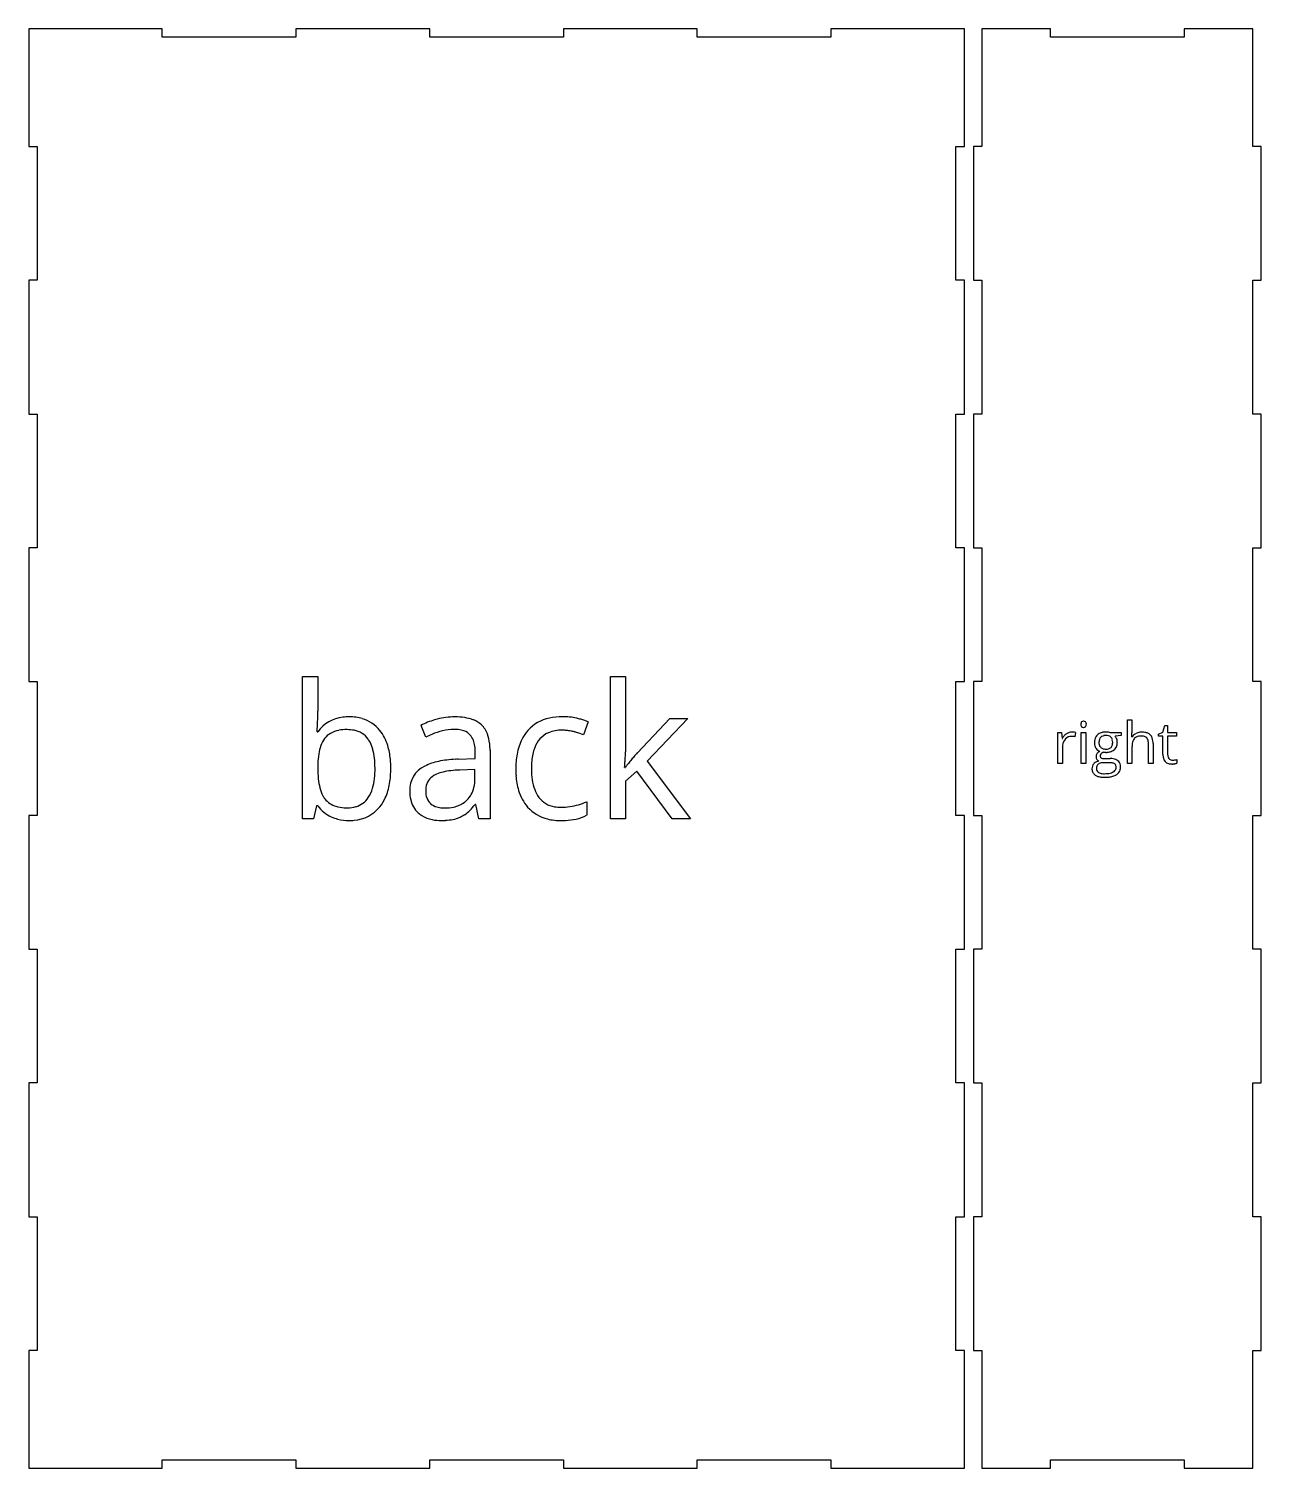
# Model space of a CAD drawing. Header units: inches. Extents: x 0 to 30.2, y 0.1 to 40.2.
# Drawn here: x 0 to 17.12, y 20.25 to 40.25 of the extents above; entities that cross this region are included whole.
import ezdxf

# ---------------------------------------------------------------- set-up
doc = ezdxf.new("R2010")
doc.units = ezdxf.units.IN

msp = doc.modelspace()

# ---------------------------------------------------------------- linework, layer by layer
at = {"layer": 'back_labelLayer'}
for p, q in [((3.805, 29.275), (3.805, 31.25)), ((3.805, 31.25), (4.016, 31.25)), ((4.016, 31.25), (4.016, 30.771)), ((8.082, 29.275), (8.082, 31.25)), ((8.082, 31.25), (8.29, 31.25)), ((8.29, 31.25), (8.29, 30.203)), ((7.772, 30.619), (7.707, 30.44)), ((8.456, 30.19), (8.906, 30.666)), ((9.156, 30.666), (8.592, 30.074)), ((8.906, 30.666), (9.156, 30.666)), ((4.005, 30.481), (4.016, 30.481)), ((5.515, 30.409), (5.45, 30.57)), ((6.41, 30.225), (6.41, 29.275)), ((5.968, 30.101), (6.204, 30.109)), ((6.204, 30.109), (6.204, 30.195)), ((8.592, 30.074), (9.195, 29.275)), ((6.199, 29.959), (5.988, 29.95)), ((6.199, 29.834), (6.199, 29.959)), ((8.28, 29.987), (8.29, 29.987)), ((8.449, 29.933), (8.29, 29.796)), ((8.94, 29.275), (8.449, 29.933)), ((8.29, 29.796), (8.29, 29.275)), ((4, 29.454), (3.956, 29.275)), ((4.016, 29.454), (4, 29.454)), ((6.212, 29.473), (6.202, 29.473)), ((6.254, 29.275), (6.212, 29.473)), ((7.752, 29.509), (7.752, 29.322)), ((3.956, 29.275), (3.805, 29.275)), ((6.41, 29.275), (6.254, 29.275)), ((8.29, 29.275), (8.082, 29.275)), ((9.195, 29.275), (8.94, 29.275))]:
    msp.add_line(p, q, dxfattribs=at)
for centre, radius, start, end in [((0.845, 30.726), 3.17, 355.7239, 358.1258), ((-0.378, 30.767), 4.394, 358.1123, 0.0484), ((4.409, 30.207), 0.479, 95.1835, 145.1109), ((4.451, 29.97), 0.72, 89.8743, 96.8147), ((4.459, 30.045), 0.644, 74.2393, 90.5624), ((4.501, 30.201), 0.482, 38.5631, 74.0671), ((5.911, 29.715), 0.972, 106.3568, 118.335), ((5.953, 29.587), 1.106, 104.5165, 106.549), ((5.922, 29.713), 0.976, 90.0714, 104.6522), ((5.926, 29.799), 0.89, 81.568, 90.325), ((5.978, 30.134), 0.551, 68.2274, 81.7495), ((6.049, 30.313), 0.359, 47.8682, 68.2935), ((7.342, 30.138), 0.546, 101.4913, 138.3134), ((7.408, 29.865), 0.827, 89.5892, 102.1787), ((7.413, 29.741), 0.951, 77.7702, 89.9475), ((7.395, 29.641), 1.052, 74.68, 77.9577), ((7.492, 29.994), 0.686, 70.0944, 74.7388), ((7.585, 30.247), 0.417, 63.5038, 70.1858), ((7.621, 30.325), 0.331, 62.9342, 63.1809), ((1.349, 30.691), 2.665, 355.4731, 355.652), ((4.333, 30.218), 0.28, 120.1405, 142.4247), ((4.374, 30.142), 0.366, 100.4469, 119.6701), ((4.417, 29.921), 0.592, 89.573, 100.7325), ((4.425, 30.025), 0.487, 78.6779, 90.3751), ((4.466, 30.201), 0.307, 35.5409, 79.8011), ((4.392, 30.116), 0.621, 16.471, 38.4075), ((6.133, 29.14), 1.411, 112.2121, 115.9643), ((5.994, 29.489), 1.036, 103.6226, 112.4321), ((5.914, 29.829), 0.686, 90.4485, 103.7666), ((5.91, 29.995), 0.521, 83.6506, 90.1755), ((5.932, 30.17), 0.344, 70.5715, 83.9929), ((5.977, 30.292), 0.214, 42.7295, 71.038), ((5.957, 30.282), 0.235, 20.4094, 41.4479), ((6.061, 30.336), 0.334, 19.2332, 46.674), ((5.867, 30.264), 0.54, 6.3378, 19.6816), ((7.371, 30.118), 0.581, 138.6549, 152.6855), ((7.365, 30.148), 0.353, 114.4266, 161.6633), ((7.399, 30.038), 0.467, 88.7195, 112.5667), ((7.409, 30.038), 0.467, 87.6751, 89.9742), ((7.401, 29.901), 0.604, 81.691, 87.5079), ((7.364, 29.637), 0.871, 77.3001, 81.7344), ((7.312, 29.394), 1.12, 74.7802, 77.4499), ((7.361, 29.569), 0.938, 68.3295, 74.8831), ((4.681, 30.074), 0.659, 160.8926, 171.2335), ((4.4, 30.174), 0.361, 143.3381, 161.2561), ((4.432, 30.176), 0.35, 32.7039, 35.5235), ((4.338, 30.122), 0.458, 15.778, 32.0152), ((4.035, 30.033), 0.773, 6.1648, 16.0396), ((4.076, 30.017), 0.952, 5.1339, 16.7974), ((5.828, 30.232), 0.374, 7.8273, 20.6043), ((5.599, 30.199), 0.605, 359.6932, 8.0038), ((5.581, 30.227), 0.829, 359.8027, 6.6583), ((7.525, 30.044), 0.751, 153.0875, 170.1052), ((7.695, 30.019), 0.708, 160.1418, 175.1369), ((6.886, 30.206), 1.404, 358.2741, 359.8931), ((5.639, 29.973), 1.624, 177.6177, 180.0424), ((5.151, 29.998), 1.135, 171.0669, 177.8457), ((3.566, 29.98), 1.245, 359.7682, 6.3096), ((3.677, 29.975), 1.353, 359.8778, 5.4094), ((5.658, 29.675), 0.365, 115.4905, 182.3568), ((5.841, 29.34), 0.746, 101.3568, 117.0799), ((5.988, 28.654), 1.447, 92.4697, 101.7065), ((6.03, 28.044), 2.058, 91.7162, 92.9097), ((7.929, 29.969), 1.163, 169.8978, 180.3689), ((8.149, 29.968), 1.165, 174.5311, 180.1548), ((1.437, 30.467), 6.859, 356.033, 356.6441), ((4.158, 30.308), 4.134, 356.6323, 357.4909), ((5.791, 30.236), 2.5, 357.5046, 358.3303), ((9.308, 29.266), 1.248, 142.3236, 144.7073), ((9.972, 28.754), 2.086, 140.4329, 142.3366), ((10.838, 28.042), 3.207, 139.2798, 140.4705), ((11.838, 27.181), 4.527, 138.3416, 139.2879), ((5.409, 29.967), 1.393, 179.7762, 185.7075), ((4.86, 29.91), 0.841, 185.5925, 194.205), ((4.03, 29.919), 0.779, 343.4173, 353.6368), ((3.604, 29.97), 1.208, 353.4935, 0.2205), ((3.794, 29.965), 1.236, 350.6562, 0.338), ((5.742, 29.68), 0.225, 120.9734, 172.418), ((5.796, 29.597), 0.324, 113.589, 121.6802), ((5.874, 29.41), 0.526, 102.7997, 113.2434), ((5.969, 29.008), 0.939, 96.3544, 102.9955), ((6.039, 28.404), 1.547, 91.8564, 96.4478), ((5.664, 29.829), 0.535, 346.9177, 0.2824), ((5.569, 29.834), 0.63, 359.8117, 0.0055), ((8.041, 29.96), 1.274, 179.9387, 183.9815), ((7.698, 29.93), 0.93, 183.5913, 196.3539), ((8.006, 29.959), 1.021, 179.7041, 188.0745), ((7.638, 29.905), 0.649, 187.9316, 200.3886), ((-1.124, 30.641), 9.426, 356.0226, 356.0547), ((4.508, 29.819), 0.478, 193.9431, 208.0218), ((4.312, 29.833), 0.484, 326.7104, 343.6662), ((4.225, 29.891), 0.799, 335.8306, 350.8255), ((5.824, 29.655), 0.53, 179.5458, 192.6948), ((5.848, 29.658), 0.333, 171.2122, 180.2056), ((5.816, 29.655), 0.301, 179.5268, 192.7786), ((5.841, 29.785), 0.353, 314.1893, 347.4269), ((7.391, 29.837), 0.61, 196.0166, 221.1349), ((7.439, 29.832), 0.437, 200.4184, 216.6393), ((4.395, 29.726), 0.467, 215.585, 245.8362), ((4.365, 29.746), 0.318, 208.5536, 217.5603), ((4.354, 29.741), 0.306, 218.1691, 253.8048), ((4.41, 29.916), 0.489, 253.1383, 266.8483), ((4.426, 30.104), 0.678, 266.3775, 270.051), ((4.431, 29.846), 0.42, 269.3868, 285.863), ((4.487, 29.751), 0.499, 274.064, 321.4081), ((4.463, 29.733), 0.303, 286.0164, 326.8497), ((4.415, 29.81), 0.592, 321.3162, 335.5436), ((5.646, 29.611), 0.346, 192.0829, 227.452), ((5.714, 29.63), 0.196, 192.3263, 222.0581), ((5.707, 29.625), 0.188, 222.5801, 229.2554), ((5.732, 29.658), 0.229, 229.7837, 254.2724), ((5.766, 29.772), 0.348, 253.9396, 266.4536), ((5.777, 29.898), 0.474, 266.0783, 270.059), ((5.782, 30.004), 0.58, 269.5792, 282.0414), ((5.824, 29.816), 0.388, 281.7121, 306.4595), ((5.843, 29.785), 0.352, 306.9881, 313.8561), ((5.516, 30.014), 0.874, 314.7447, 321.7071), ((7.33, 29.792), 0.534, 221.7976, 256.802), ((7.356, 29.772), 0.335, 216.9695, 261.3103), ((7.393, 29.944), 0.51, 260.1359, 270.2691), ((7.391, 30.316), 0.882, 270.2659, 286.2891), ((7.337, 30.516), 1.089, 286.0461, 292.3655), ((4.43, 29.808), 0.556, 245.98, 255.5457), ((4.449, 29.889), 0.639, 255.7755, 270.3185), ((4.453, 29.964), 0.715, 269.9227, 275.5479), ((5.655, 29.625), 0.363, 227.769, 237.8049), ((5.686, 29.681), 0.427, 238.3274, 258.9184), ((5.731, 29.896), 0.647, 258.672, 270.4047), ((5.737, 30.198), 0.949, 269.9541, 273.1489), ((5.752, 29.967), 0.716, 272.9335, 281.4139), ((5.799, 29.741), 0.486, 281.298, 293.7313), ((5.834, 29.65), 0.388, 294.3933, 304.7371), ((5.731, 29.796), 0.568, 304.8485, 314.8531), ((7.393, 30.037), 0.788, 256.4244, 270.489), ((7.401, 30.405), 1.156, 269.9657, 272.8645), ((7.418, 30.134), 0.884, 272.5981, 282.1878), ((7.48, 29.856), 0.599, 282.0344, 296.9455)]:
    msp.add_arc(centre, radius, start, end, dxfattribs=at)
at = {"layer": 'back_outsideCutPath'}
for p, q in [((0, 40.25), (0, 38.613)), ((1.854, 40.25), (0, 40.25)), ((1.854, 40.132), (1.854, 40.25)), ((5.571, 40.25), (3.712, 40.25)), ((3.712, 40.25), (3.712, 40.132)), ((5.571, 40.132), (5.571, 40.25)), ((9.288, 40.25), (7.429, 40.25)), ((7.429, 40.25), (7.429, 40.132)), ((9.288, 40.132), (9.288, 40.25)), ((13, 40.25), (11.146, 40.25)), ((11.146, 40.25), (11.146, 40.132)), ((13, 38.613), (13, 40.25)), ((3.712, 40.132), (1.854, 40.132)), ((7.429, 40.132), (5.571, 40.132)), ((11.146, 40.132), (9.288, 40.132)), ((0, 38.613), (0.118, 38.613)), ((0.118, 38.613), (0.118, 36.755)), ((12.882, 36.755), (12.882, 38.613)), ((12.882, 38.613), (13, 38.613)), ((0.118, 36.755), (0, 36.755)), ((0, 36.755), (0, 34.896)), ((13, 36.755), (12.882, 36.755)), ((13, 34.896), (13, 36.755)), ((0, 34.896), (0.118, 34.896)), ((0.118, 34.896), (0.118, 33.038)), ((12.882, 33.038), (12.882, 34.896)), ((12.882, 34.896), (13, 34.896)), ((0.118, 33.038), (0, 33.038)), ((0, 33.038), (0, 31.179)), ((13, 33.038), (12.882, 33.038)), ((13, 31.179), (13, 33.038)), ((0, 31.179), (0.118, 31.179)), ((0.118, 31.179), (0.118, 29.321)), ((12.882, 29.321), (12.882, 31.179)), ((12.882, 31.179), (13, 31.179)), ((0.118, 29.321), (0, 29.321)), ((0, 29.321), (0, 27.462)), ((13, 29.321), (12.882, 29.321)), ((13, 27.462), (13, 29.321)), ((0, 27.462), (0.118, 27.462)), ((0.118, 27.462), (0.118, 25.604)), ((12.882, 25.604), (12.882, 27.462)), ((12.882, 27.462), (13, 27.462)), ((0.118, 25.604), (0, 25.604)), ((0, 25.604), (0, 23.745)), ((13, 25.604), (12.882, 25.604)), ((13, 23.745), (13, 25.604)), ((0, 23.745), (0.118, 23.745)), ((0.118, 23.745), (0.118, 21.887)), ((12.882, 21.887), (12.882, 23.745)), ((12.882, 23.745), (13, 23.745)), ((0.118, 21.887), (0, 21.887)), ((0, 21.887), (0, 20.25)), ((13, 21.887), (12.882, 21.887)), ((13, 20.25), (13, 21.887)), ((0, 20.25), (1.854, 20.25)), ((1.854, 20.25), (1.854, 20.368)), ((1.854, 20.368), (3.712, 20.368)), ((3.712, 20.368), (3.712, 20.25)), ((3.712, 20.25), (5.571, 20.25)), ((5.571, 20.25), (5.571, 20.368)), ((5.571, 20.368), (7.429, 20.368)), ((7.429, 20.368), (7.429, 20.25)), ((7.429, 20.25), (9.288, 20.25)), ((9.288, 20.25), (9.288, 20.368)), ((9.288, 20.368), (11.146, 20.368)), ((11.146, 20.368), (11.146, 20.25)), ((11.146, 20.25), (13, 20.25))]:
    msp.add_line(p, q, dxfattribs=at)
at = {"layer": 'right_labelLayer'}
for p, q in [((15.265, 30.042), (15.265, 30.65)), ((15.265, 30.65), (15.329, 30.65)), ((15.329, 30.65), (15.329, 30.466)), ((14.297, 30.042), (14.297, 30.47)), ((14.297, 30.47), (14.351, 30.47)), ((14.351, 30.47), (14.358, 30.391)), ((14.544, 30.473), (14.535, 30.413)), ((14.624, 30.042), (14.624, 30.47)), ((14.624, 30.47), (14.689, 30.47)), ((14.689, 30.47), (14.689, 30.042)), ((15.029, 30.47), (15.177, 30.47)), ((15.177, 30.429), (15.097, 30.42)), ((15.177, 30.47), (15.177, 30.429)), ((15.326, 30.411), (15.33, 30.411)), ((15.699, 30.451), (15.76, 30.478)), ((15.699, 30.42), (15.699, 30.451)), ((15.76, 30.42), (15.699, 30.42)), ((15.76, 30.478), (15.788, 30.57)), ((15.76, 30.165), (15.76, 30.42)), ((15.788, 30.57), (15.825, 30.57)), ((15.825, 30.57), (15.825, 30.47)), ((15.825, 30.47), (15.949, 30.47)), ((15.949, 30.42), (15.825, 30.42)), ((15.825, 30.42), (15.825, 30.168)), ((15.949, 30.47), (15.949, 30.42)), ((14.358, 30.391), (14.362, 30.391)), ((14.362, 30.272), (14.362, 30.042)), ((15.329, 30.266), (15.329, 30.042)), ((15.558, 30.042), (15.558, 30.319)), ((15.622, 30.321), (15.622, 30.042)), ((14.362, 30.042), (14.297, 30.042)), ((14.689, 30.042), (14.624, 30.042)), ((15.006, 30.052), (14.929, 30.052)), ((14.951, 30.11), (15.027, 30.11)), ((15.329, 30.042), (15.265, 30.042)), ((15.622, 30.042), (15.558, 30.042)), ((15.953, 30.096), (15.953, 30.046)), ((14.948, 29.9), (14.949, 29.9))]:
    msp.add_line(p, q, dxfattribs=at)
for centre, radius, start, end in [((14.664, 30.591), 0.0446, 155.9678, 171.0527), ((14.65, 30.597), 0.0303, 133.79, 155.916), ((14.655, 30.592), 0.0375, 92.644, 133.4718), ((14.657, 30.58), 0.0495, 89.9658, 93.7614), ((14.657, 30.591), 0.0382, 46.371, 90.8875), ((14.661, 30.595), 0.0327, 17.7246, 46.4474), ((14.644, 30.589), 0.0515, 4.9421, 18.1901), ((14.552, 30.284), 0.219, 139.4137, 150.6035), ((14.513, 30.317), 0.167, 124.2322, 139.416), ((14.487, 30.307), 0.112, 89.6334, 137.0879), ((14.492, 30.349), 0.129, 89.6796, 124.4405), ((14.488, 30.267), 0.152, 87.342, 89.9676), ((14.493, 30.18), 0.298, 84.9924, 90.1285), ((14.485, 30.22), 0.199, 81.5878, 87.1914), ((14.473, 30.134), 0.286, 77.4459, 81.6352), ((14.501, 30.261), 0.217, 78.489, 85.0266), ((14.69, 30.587), 0.0719, 170.8454, 180.3553), ((14.695, 30.586), 0.0766, 179.8821, 185.369), ((14.671, 30.584), 0.0528, 184.9936, 198.2029), ((14.653, 30.577), 0.0335, 197.7944, 224.8927), ((14.655, 30.579), 0.0364, 225.1304, 249.9003), ((14.656, 30.584), 0.0412, 250.5003, 270.5986), ((14.657, 30.581), 0.0378, 269.1792, 314.2803), ((14.662, 30.577), 0.0316, 313.6136, 332.269), ((14.652, 30.581), 0.0422, 332.6319, 350.0703), ((14.628, 30.586), 0.0671, 349.8341, 0.3881), ((14.621, 30.586), 0.0742, 359.8847, 5.3192), ((14.932, 30.349), 0.123, 132.3285, 167.3342), ((14.94, 30.337), 0.138, 106.2187, 131.538), ((14.951, 30.352), 0.0778, 135.5842, 163.0017), ((14.948, 30.353), 0.0746, 122.5208, 134.9967), ((14.961, 30.269), 0.209, 93.6331, 106.5406), ((14.955, 30.341), 0.0887, 101.0616, 121.9742), ((14.964, 30.295), 0.136, 89.5859, 101.3335), ((14.968, 30.192), 0.286, 89.9386, 94.0272), ((14.967, 30.29), 0.141, 76.1095, 90.7028), ((14.969, 30.23), 0.249, 82.5852, 90.1853), ((14.977, 30.288), 0.189, 74.0085, 82.5699), ((14.985, 30.355), 0.0736, 13.9538, 77.6672), ((15.015, 30.355), 0.105, 29.4582, 38.3573), ((14.972, 30.33), 0.155, 23.1855, 29.5415), ((15.075, 30.446), 0.254, 351.9725, 354.9609), ((14.944, 30.458), 0.385, 354.9834, 357.8937), ((14.746, 30.465), 0.583, 357.8679, 0.0688), ((15.44, 30.342), 0.13, 119.8316, 147.9725), ((15.43, 30.328), 0.0908, 118.4553, 139.6704), ((15.456, 30.318), 0.158, 116.6656, 120.4182), ((15.459, 30.31), 0.166, 96.6654, 116.3781), ((15.444, 30.3), 0.122, 100.107, 118.0846), ((15.458, 30.227), 0.196, 89.5916, 100.36), ((15.465, 30.267), 0.21, 89.8928, 96.9956), ((15.46, 30.251), 0.172, 84.0199, 90.1505), ((15.467, 30.214), 0.263, 80.6862, 90.3537), ((15.466, 30.307), 0.116, 71.0823, 84.3696), ((15.481, 30.347), 0.0731, 43.3792, 71.5384), ((15.483, 30.311), 0.165, 65.6023, 80.8844), ((15.503, 30.355), 0.117, 46.7398, 65.413), ((15.504, 30.359), 0.113, 19.2205, 45.7659), ((14.559, 30.272), 0.197, 173.6917, 180.0877), ((14.511, 30.28), 0.148, 138.9578, 174.542), ((14.515, 30.276), 0.154, 135.6199, 138.8397), ((14.994, 30.333), 0.187, 166.8198, 180.4837), ((14.97, 30.332), 0.163, 179.9749, 183.6224), ((14.941, 30.328), 0.134, 183.016, 212.3122), ((14.946, 30.332), 0.141, 212.4723, 215.8871), ((14.925, 30.315), 0.114, 215.1643, 247.4745), ((14.952, 30.085), 0.144, 125.2217, 132.8654), ((14.987, 30.036), 0.204, 121.2354, 125.3797), ((14.992, 30.338), 0.121, 162.5917, 175.7338), ((15.041, 30.333), 0.171, 175.3406, 180.0856), ((14.997, 30.332), 0.127, 179.5613, 191.6529), ((14.953, 30.323), 0.0816, 191.3553, 213.3663), ((14.943, 30.317), 0.0694, 213.9584, 227.7962), ((14.952, 30.328), 0.0838, 228.262, 254.7343), ((14.963, 30.368), 0.126, 254.4022, 267.4344), ((14.967, 30.409), 0.167, 267.0159, 270.0323), ((14.969, 30.383), 0.141, 269.2257, 284.3769), ((14.97, 30.411), 0.214, 272.5339, 285.2577), ((14.988, 30.316), 0.0715, 282.7795, 346.4829), ((14.989, 30.343), 0.144, 284.9316, 310.6223), ((14.922, 30.336), 0.139, 359.1806, 15.0434), ((14.93, 30.333), 0.131, 345.4365, 0.7466), ((15.004, 30.325), 0.12, 310.6098, 342.0922), ((14.931, 30.312), 0.2, 21.2503, 23.3495), ((15.001, 30.34), 0.125, 6.8505, 20.987), ((14.977, 30.333), 0.149, 342.5652, 0.5955), ((14.965, 30.335), 0.16, 359.8716, 7.0433), ((15.748, 30.266), 0.419, 178.109, 180.023), ((15.64, 30.271), 0.31, 171.3203, 178.3409), ((15.519, 30.29), 0.188, 160.1572, 171.5308), ((15.444, 30.318), 0.108, 140.6206, 160.505), ((15.477, 30.345), 0.0771, 22.702, 42.3419), ((15.442, 30.331), 0.115, 8.4932, 22.6582), ((15.374, 30.32), 0.183, 359.6715, 8.6873), ((15.439, 30.335), 0.182, 6.473, 19.6471), ((15.342, 30.322), 0.28, 359.7948, 6.7739), ((14.872, 29.971), 0.0991, 138.3917, 181.0052), ((14.882, 29.962), 0.113, 113.8119, 138.35), ((14.904, 30.136), 0.0742, 161.7228, 180.4842), ((14.904, 30.135), 0.0743, 179.9807, 182.9394), ((14.89, 30.134), 0.0601, 182.1765, 215.3413), ((14.895, 30.138), 0.0657, 144.4964, 161.3348), ((14.902, 29.919), 0.16, 102.2868, 114.1175), ((14.905, 29.979), 0.0683, 130.7944, 169.0414), ((14.906, 30.145), 0.0803, 215.4678, 217.1686), ((14.917, 30.122), 0.0928, 132.725, 144.1484), ((14.896, 30.137), 0.0673, 216.5861, 245.4972), ((14.909, 29.973), 0.076, 117.2305, 130.502), ((14.918, 29.954), 0.0972, 99.811, 116.8226), ((14.936, 30.145), 0.0488, 147.5371, 180.2592), ((14.921, 30.144), 0.0336, 179.2929, 198.3565), ((14.915, 30.142), 0.0271, 199.2284, 239.5698), ((14.952, 30.134), 0.0681, 128.0886, 147.1391), ((14.92, 30.15), 0.0367, 238.2375, 239.8311), ((14.924, 30.158), 0.0455, 240.7316, 254.5013), ((14.928, 29.903), 0.149, 89.6435, 100.0214), ((14.982, 30.097), 0.115, 117.393, 128.4096), ((14.936, 30.201), 0.09, 254.1638, 262.2115), ((14.946, 30.27), 0.159, 262.0548, 267.2087), ((14.961, 30.373), 0.176, 259.4948, 263.3918), ((14.951, 30.357), 0.247, 267.0926, 270.0854), ((14.964, 30.405), 0.208, 263.4833, 270.1276), ((14.965, 30.478), 0.282, 269.97, 272.9317), ((15.007, 29.639), 0.413, 86.5057, 90.1403), ((15.029, 29.845), 0.265, 81.5742, 90.3063), ((15.018, 29.808), 0.244, 81.4173, 86.5759), ((15.035, 29.919), 0.131, 73.4094, 81.5911), ((15.043, 29.94), 0.169, 68.3674, 81.7401), ((15.056, 29.986), 0.0615, 58.9974, 73.8593), ((15.066, 30.004), 0.0409, 31.51, 58.0777), ((15.055, 29.998), 0.0531, 10.6602, 30.9368), ((15.062, 29.988), 0.117, 52.1883, 68.2501), ((15.021, 29.991), 0.0877, 359.5461, 10.9909), ((15.075, 30.006), 0.0949, 8.6203, 51.8983), ((15.029, 29.996), 0.142, 359.7435, 9.7332), ((15.964, 30.163), 0.204, 179.3549, 192.8479), ((15.862, 30.135), 0.0981, 190.3818, 253.8773), ((15.956, 30.167), 0.131, 179.6421, 189.7507), ((15.91, 30.159), 0.0838, 189.5478, 205.787), ((15.891, 30.15), 0.0629, 206.1291, 221.4087), ((15.882, 30.204), 0.169, 253.7848, 270.8854), ((15.889, 30.149), 0.0602, 221.5951, 262.3504), ((15.894, 30.175), 0.0867, 261.3265, 270.1921), ((15.885, 30.199), 0.164, 269.9979, 270.7636), ((15.884, 30.236), 0.202, 270.8926, 275.5488), ((15.894, 30.301), 0.213, 269.88, 278.3025), ((15.876, 30.315), 0.281, 275.5258, 279.2939), ((15.883, 30.277), 0.243, 279.1889, 280.1166), ((15.897, 30.283), 0.195, 278.4119, 279.0075), ((15.894, 30.218), 0.182, 280.0059, 283.3739), ((15.873, 30.437), 0.35, 278.9583, 280.511), ((15.91, 30.15), 0.113, 283.3087, 288.1191), ((15.895, 30.314), 0.226, 280.484, 282.6285), ((15.915, 30.226), 0.136, 282.5871, 285.5788), ((15.925, 30.104), 0.0638, 287.9896, 295.3053), ((15.926, 30.188), 0.0965, 285.7306, 286.268), ((14.91, 29.969), 0.137, 179.9784, 183.0214), ((14.878, 29.966), 0.105, 182.2081, 207.7459), ((14.876, 29.967), 0.103, 208.9034, 236.423), ((14.903, 30.006), 0.151, 235.9672, 251.2225), ((14.939, 29.971), 0.104, 168.2571, 180.3826), ((14.9, 29.969), 0.0651, 179.2212, 200.9354), ((14.893, 29.968), 0.0573, 202.0286, 236.1455), ((14.928, 30.081), 0.23, 251.21, 262.7068), ((14.904, 29.982), 0.0761, 235.0642, 238.5032), ((14.918, 30.007), 0.104, 239.1067, 254.4859), ((14.936, 30.069), 0.169, 254.2325, 263.494), ((14.946, 30.213), 0.363, 262.5636, 270.2697), ((14.947, 30.165), 0.266, 263.411, 270.1461), ((14.95, 30.364), 0.514, 269.7547, 276.617), ((14.95, 30.336), 0.436, 269.7957, 275.3991), ((14.966, 30.168), 0.268, 275.2961, 283.3511), ((14.973, 30.172), 0.321, 276.4939, 286.4954), ((14.993, 30.059), 0.155, 283.1368, 295.8572), ((15.013, 30.016), 0.108, 296.4066, 301.7997), ((15.01, 30.051), 0.194, 286.2542, 302.528), ((15.02, 30.005), 0.0946, 301.223, 318.6234), ((15.038, 29.989), 0.0709, 319.0762, 1.1407), ((15.029, 30.017), 0.155, 303.189, 304.1672), ((15.052, 29.989), 0.119, 302.9905, 339.5495), ((15.031, 29.994), 0.14, 340.5269, 0.7202)]:
    msp.add_arc(centre, radius, start, end, dxfattribs=at)
at = {"layer": 'right_outsideCutPath'}
for p, q in [((13.243, 40.25), (13.243, 38.613)), ((14.196, 40.25), (13.243, 40.25)), ((14.196, 40.132), (14.196, 40.25)), ((17.007, 40.25), (16.054, 40.25)), ((16.054, 40.25), (16.054, 40.132)), ((17.007, 38.613), (17.007, 40.25)), ((16.054, 40.132), (14.196, 40.132)), ((13.243, 38.613), (13.125, 38.613)), ((13.125, 38.613), (13.125, 36.755)), ((17.125, 38.613), (17.007, 38.613)), ((17.125, 36.755), (17.125, 38.613)), ((13.125, 36.755), (13.243, 36.755)), ((13.243, 36.755), (13.243, 34.896)), ((17.007, 34.896), (17.007, 36.755)), ((17.007, 36.755), (17.125, 36.755)), ((13.243, 34.896), (13.125, 34.896)), ((13.125, 34.896), (13.125, 33.038)), ((17.125, 34.896), (17.007, 34.896)), ((17.125, 33.038), (17.125, 34.896)), ((13.125, 33.038), (13.243, 33.038)), ((13.243, 33.038), (13.243, 31.179)), ((17.007, 31.179), (17.007, 33.038)), ((17.007, 33.038), (17.125, 33.038)), ((13.243, 31.179), (13.125, 31.179)), ((13.125, 31.179), (13.125, 29.321)), ((17.125, 31.179), (17.007, 31.179)), ((17.125, 29.321), (17.125, 31.179)), ((13.125, 29.321), (13.243, 29.321)), ((13.243, 29.321), (13.243, 27.462)), ((17.007, 27.462), (17.007, 29.321)), ((17.007, 29.321), (17.125, 29.321)), ((13.243, 27.462), (13.125, 27.462)), ((13.125, 27.462), (13.125, 25.604)), ((17.125, 27.462), (17.007, 27.462)), ((17.125, 25.604), (17.125, 27.462)), ((13.125, 25.604), (13.243, 25.604)), ((13.243, 25.604), (13.243, 23.745)), ((17.007, 23.745), (17.007, 25.604)), ((17.007, 25.604), (17.125, 25.604)), ((13.243, 23.745), (13.125, 23.745)), ((13.125, 23.745), (13.125, 21.887)), ((17.125, 23.745), (17.007, 23.745)), ((17.125, 21.887), (17.125, 23.745)), ((13.125, 21.887), (13.243, 21.887)), ((13.243, 21.887), (13.243, 20.25)), ((17.007, 20.25), (17.007, 21.887)), ((17.007, 21.887), (17.125, 21.887)), ((13.243, 20.25), (14.196, 20.25)), ((14.196, 20.25), (14.196, 20.368)), ((14.196, 20.368), (16.054, 20.368)), ((16.054, 20.368), (16.054, 20.25)), ((16.054, 20.25), (17.007, 20.25))]:
    msp.add_line(p, q, dxfattribs=at)

doc.saveas('drawing.dxf')
